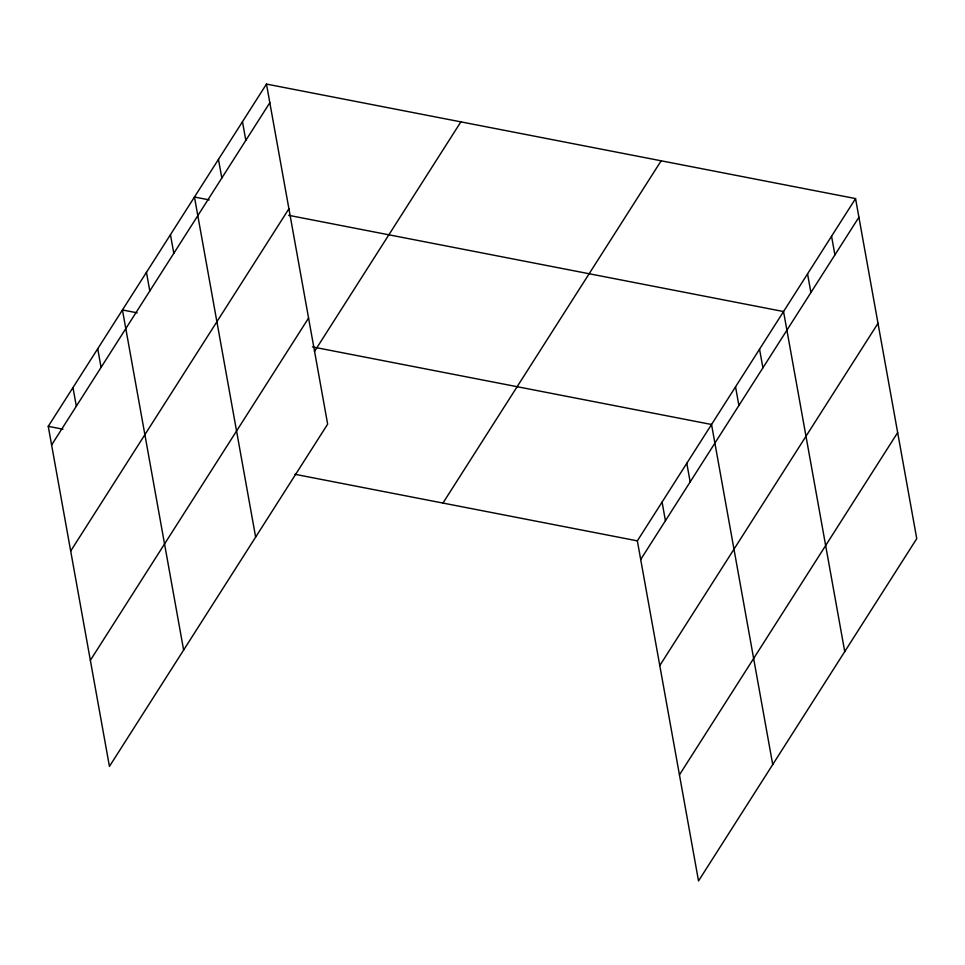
<?xml version="1.0" encoding="UTF-8"?>
<svg xmlns="http://www.w3.org/2000/svg" width="965" height="965" viewBox="0 0 965 965"><rect width="100%" height="100%" fill="white"/><g stroke="black" fill="none" stroke-linecap="round" stroke-linejoin="round"><path stroke-width="1.45" d="M266.473 84.076L327.654 424.142L109.443 766.415L48.25 426.337L266.473 84.076L855.557 198.585L916.75 538.663L698.527 880.924L637.346 540.858L855.557 198.585M51.603 444.986L269.826 102.712M70.686 551.051L288.909 208.79M90.348 660.337L308.571 318.064M314.457 351.513L460.872 121.867M442.947 503.067L661.158 160.793M640.7 559.507L858.922 217.234M659.783 665.573L878.005 323.299M679.444 774.859L897.667 432.585M209.188 199.888L194.46 197.017L255.641 537.095M288.716 215.34L783.544 311.538L844.737 651.604M137.175 312.829L122.446 309.97L183.627 650.036M312.431 346.905L711.543 424.491L772.724 764.557M48.25 426.337L62.978 429.208M294.904 474.285L637.346 540.858M831.553 236.244L834.918 254.881M807.548 273.891L810.914 292.528M759.539 349.185L762.905 367.834M735.547 386.832L738.9 405.481M686.803 463.284L690.156 481.921M662.074 502.065L665.428 520.714M242.468 121.723L245.822 140.359M218.464 159.37L221.817 178.018M170.455 234.676L173.809 253.312M146.451 272.323L149.804 290.96M97.718 348.763L101.072 367.4M72.978 387.556L76.332 406.193"/></g></svg>
